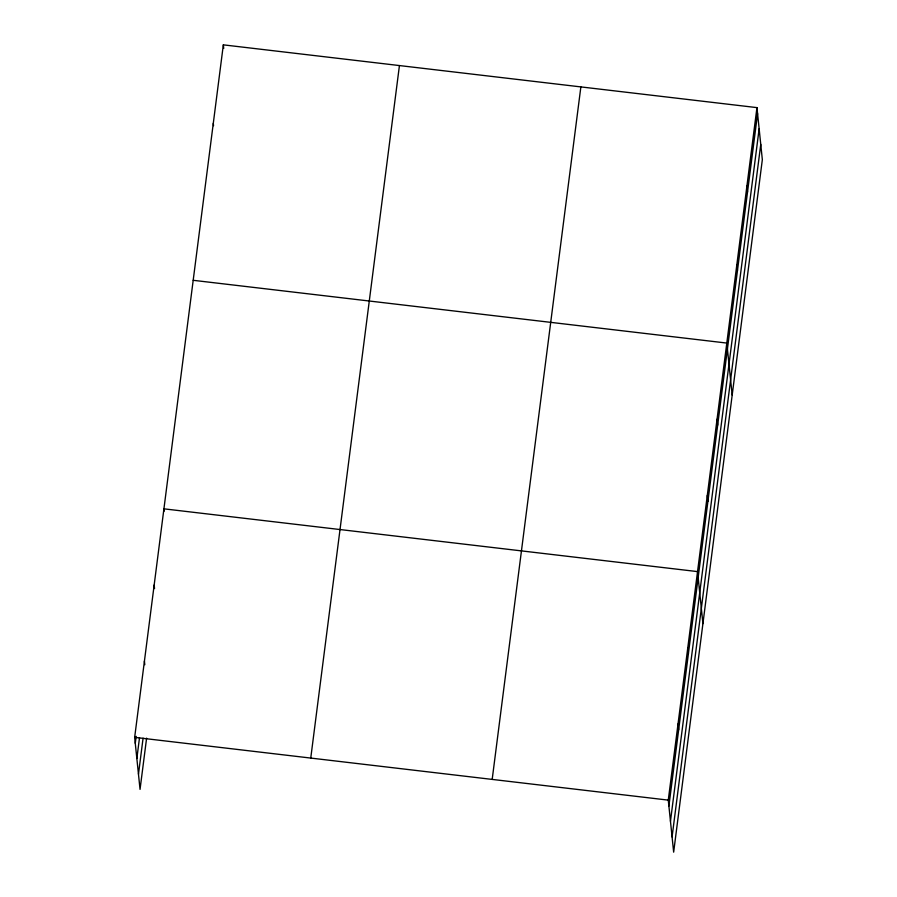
<?xml version="1.0" encoding="UTF-8"?>
<svg xmlns="http://www.w3.org/2000/svg" width="897" height="897" viewBox="0 0 897 897"><rect width="100%" height="100%" fill="white"/><g stroke="black" fill="none" stroke-linecap="round" stroke-linejoin="round"><path stroke-width="1.35" d="M146.603 738.141L140.044 789.382L134.662 737.356L223.342 44.85L756.956 107.618L762.338 159.644L673.658 852.15L668.276 800.124L756.956 107.618M135.279 743.288L136.165 736.359M136.849 758.503L139.506 737.726M138.474 774.167L143.083 738.164M310.754 758.066L399.434 65.559M492.184 779.415L580.864 86.908M668.893 806.055L757.573 113.549M670.463 821.271L759.142 128.764M672.077 836.935L760.757 144.428M193.191 280.301L726.805 343.069L732.187 395.095M134.662 737.356L668.276 800.124M746.909 186.105L747.515 192.036M736.852 264.581L737.469 270.513M717.051 419.247L717.667 425.178M707.296 495.424L707.912 501.356M702.923 623.628L697.541 571.602L163.927 508.834L164.173 511.2M687.786 647.769L688.403 653.7M678.031 723.946L678.648 729.878M223.342 44.85L223.712 48.404M213.295 123.338L213.542 125.703M154.172 585.001L154.542 588.567M144.417 661.179L144.787 664.744"/></g></svg>
